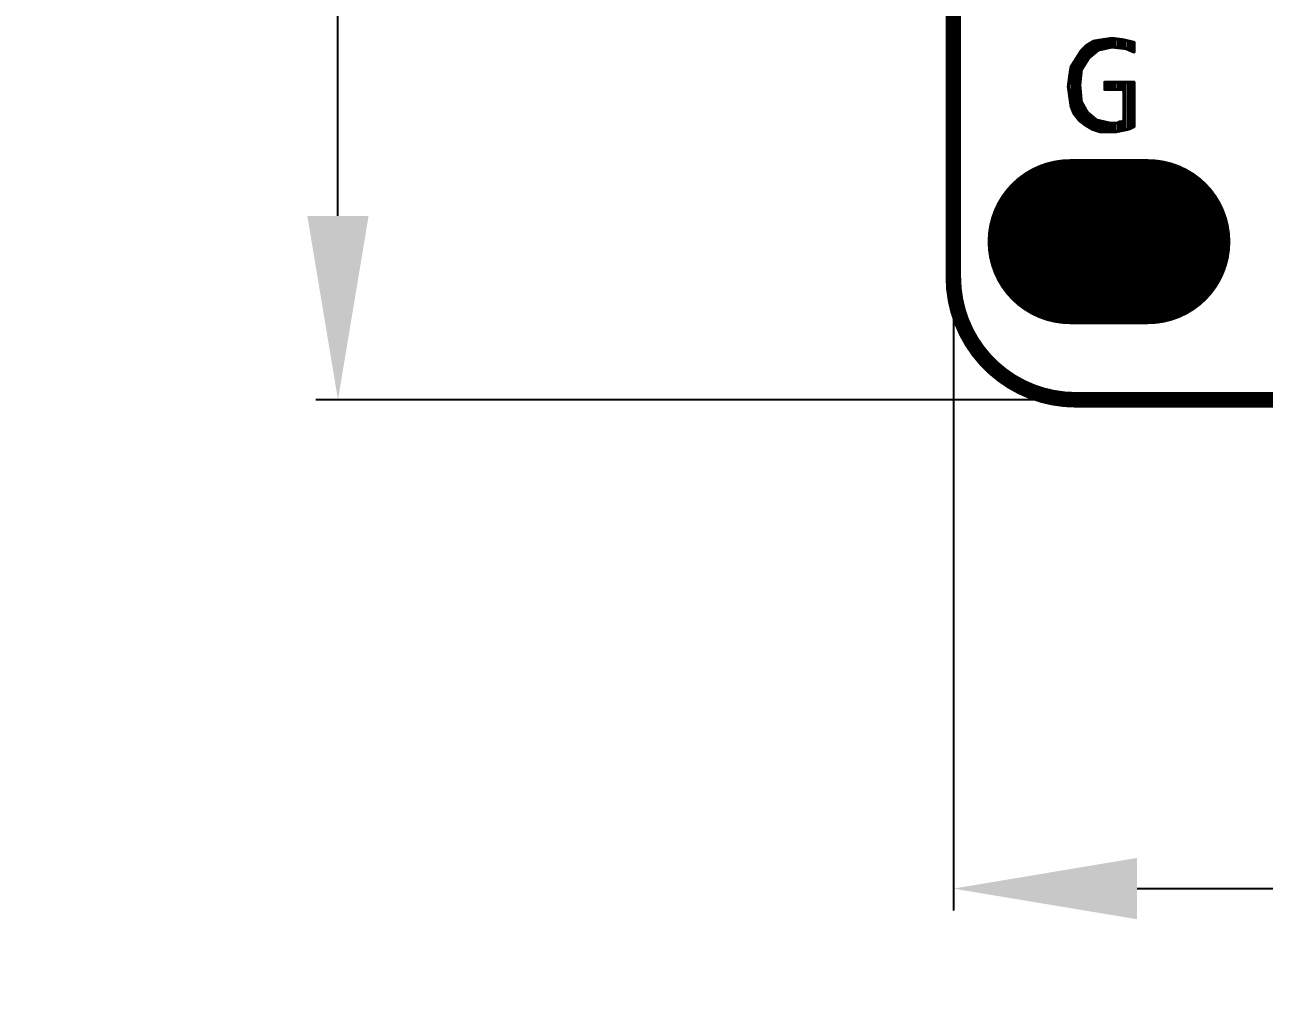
# Model space of a CAD drawing. Extents: x 138.1 to 180, y 20.3 to 82.2.
# Drawn here: x 138.14 to 148.25, y 20.31 to 28.34 of the extents above; entities that cross this region are included whole.
import ezdxf

# ---------------------------------------------------------------- set-up
doc = ezdxf.new("R2010")
doc.units = 0
doc.header["$MEASUREMENT"] = 0
doc.layers.get('0').update_dxf_attribs({"linetype": 'CONTINUOUS'})
doc.layers.get('Defpoints').update_dxf_attribs({"linetype": 'CONTINUOUS'})
doc.layers.add('SILKTOP_PHO', color=251, linetype='CONTINUOUS')
doc.styles.get("Standard").update_dxf_attribs({"font": 'arial.ttf'})
doc.dimstyles.get("Standard").update_dxf_attribs({"dimtxt": 1.5, "dimasz": 1.5, "dimexe": 0.18, "dimexo": 0, "dimgap": 0.5, "dimtad": 0, "dimtih": 1, "dimtoh": 1, "dimzin": 0, "dimdsep": 46, "dimtxsty": 'Standard', "dimcen": 0.09, "dimadec": 0, "dimazin": 0, "dimtfac": 1, "dimtofl": 0, "dimtmove": 2, "dimatfit": 3, "dimfxl": 1, "dimtolj": 1, "dimtzin": 0, "dimarcsym": 0})

# ---------------------------------------------------------------- blocks, each defined once
blk = doc.blocks.new('ROUND_1')
at = {"const_width": 0.0127}
blk.add_lwpolyline([(-0.00635, 0, 1), (0.00635, 0, 1)], format="xyb", close=True, dxfattribs=at)
blk = doc.blocks.new('ROUND_32')
at = {"const_width": 0.0635}
blk.add_lwpolyline([(-0.03175, 0, 1), (0.03175, 0, 1)], format="xyb", close=True, dxfattribs=at)
blk = doc.blocks.new('OBLONG_242')
at = {"const_width": 1.3462}
blk.add_lwpolyline([(0.3175, 0), (-0.3175, 0)], dxfattribs=at)
at = {"const_width": 0.6731}
for points in [[(-0.65405, 0, 1), (0.01905, 0, 1)], [(-0.01905, 0, 1), (0.65405, 0, 1)]]:
    blk.add_lwpolyline(points, format="xyb", close=True, dxfattribs=at)
blk = doc.blocks.new('*D108')
at = {"color": 0, "linetype": 'Continuous', "lineweight": -2}
for p, q in [((146.748, 64.196), (140.514, 64.196)), ((140.694, 62.696), (140.694, 46.006)), ((140.694, 26.783), (140.694, 43.473)), ((146.748, 25.283), (140.514, 25.283))]:
    blk.add_line(p, q, dxfattribs=at)
at = {"color": 0, "linetype": 'Continuous'}
for points in [[(140.444, 62.696), (140.944, 62.696), (140.694, 64.196)], [(140.444, 26.783), (140.944, 26.783), (140.694, 25.283)]]:
    blk.add_solid(points, dxfattribs=at)
at = {"layer": 'Defpoints', "color": 0, "linetype": 'Continuous'}
for p in [(146.748, 64.196), (140.694, 25.283), (146.748, 25.283)]:
    blk.add_point(p, dxfattribs=at)
at = {"color": 0, "linetype": 'Continuous', "insert": (140.694, 44.74), "char_height": 1.5, "attachment_point": 5}
blk.add_mtext('\\A1;38.91', dxfattribs=at)
blk = doc.blocks.new('*D109')
at = {"color": 0, "linetype": 'Continuous', "lineweight": -2}
for p, q in [((145.716, 26.315), (145.716, 21.116)), ((171.116, 26.315), (171.116, 21.116)), ((147.216, 21.296), (155.375, 21.296)), ((169.616, 21.296), (161.457, 21.296))]:
    blk.add_line(p, q, dxfattribs=at)
at = {"color": 0, "linetype": 'Continuous'}
for points in [[(147.216, 21.546), (147.216, 21.046), (145.716, 21.296)], [(169.616, 21.546), (169.616, 21.046), (171.116, 21.296)]]:
    blk.add_solid(points, dxfattribs=at)
at = {"layer": 'Defpoints', "color": 0, "linetype": 'Continuous'}
for p in [(145.716, 26.315), (171.116, 26.315), (171.116, 21.296)]:
    blk.add_point(p, dxfattribs=at)
at = {"color": 0, "linetype": 'Continuous', "insert": (158.416, 21.296), "char_height": 1.5, "attachment_point": 5}
blk.add_mtext('\\A1;25.40', dxfattribs=at)

msp = doc.modelspace()

# ---------------------------------------------------------------- linework, layer by layer
for points, const_width in [([(145.716, 63.196), (145.716, 26.283)], 0.127), ([(146.986, 26.573), (146.987, 26.573)], 0.0254), ([(145.716, 25.283), (145.717, 25.283)], 0.0254), ([(145.716, 25.283), (145.717, 25.283)], 0.0254), ([(146.716, 25.283), (170.116, 25.283)], 0.127)]:
    msp.add_lwpolyline(points, dxfattribs=dict(const_width=const_width))
at = {"const_width": 0.127}
msp.add_lwpolyline([(145.716, 26.283, 0.414214), (146.716, 25.283)], format="xyb", dxfattribs=at)
at = {"layer": 'SILKTOP_PHO'}
for points, const_width in [([(145.716, 63.196), (145.716, 26.283)], 0.127), ([(146.861, 28.208), (146.804, 28.174)], 0.0254), ([(146.859, 28.104), (146.859, 28.207)], 0.0254), ([(146.93, 28.219), (146.861, 28.208)], 0.0254), ([(146.885, 28.125), (146.885, 28.212)], 0.0254), ([(146.91, 28.139), (146.91, 28.216)], 0.0254), ([(147.011, 28.231), (146.93, 28.219)], 0.0254), ([(146.936, 28.144), (146.936, 28.22)], 0.0254), ([(146.961, 28.15), (146.961, 28.224)], 0.0254), ([(146.986, 28.156), (146.986, 28.227)], 0.0254), ([(147.104, 28.219), (147.011, 28.231)], 0.0254), ([(147.012, 28.161), (147.012, 28.231)], 0.0254), ([(147.037, 28.158), (147.037, 28.228)], 0.0254), ([(147.063, 28.155), (147.063, 28.225)], 0.0254), ([(147.088, 28.152), (147.088, 28.221)], 0.0254), ([(147.19, 28.198), (147.104, 28.219)], 0.0254), ([(147.113, 28.15), (147.113, 28.217)], 0.0254), ([(147.139, 28.142), (147.139, 28.211)], 0.0254), ([(146.758, 28.128), (146.677, 28)], 0.0254), ([(146.758, 27.949), (146.758, 28.127)], 0.0254), ([(146.804, 28.174), (146.758, 28.128)], 0.0254), ([(146.783, 28.01), (146.783, 28.153)], 0.0254), ([(146.809, 28.051), (146.809, 28.177)], 0.0254), ([(146.824, 28.074), (146.896, 28.134)], 0.0254), ([(146.834, 28.083), (146.834, 28.192)], 0.0254), ([(146.896, 28.134), (146.901, 28.137)], 0.0254), ([(146.901, 28.137), (147.008, 28.161)], 0.0254), ([(147.008, 28.161), (147.013, 28.161)], 0.0254), ([(147.013, 28.161), (147.12, 28.149)], 0.0254), ([(147.12, 28.149), (147.124, 28.148)], 0.0254), ([(147.124, 28.148), (147.19, 28.12)], 0.0254), ([(147.164, 28.131), (147.164, 28.205)], 0.0254), ([(147.19, 28.12), (147.19, 28.198)], 0.0254), ([(147.19, 28.12), (147.19, 28.198)], 0.0254), ([(146.682, 27.664), (146.682, 28.007)], 0.0254), ([(146.707, 27.609), (146.707, 28.047)], 0.0254), ([(146.732, 27.577), (146.732, 28.087)], 0.0254), ([(146.762, 27.976), (146.821, 28.071)], 0.0254), ([(146.821, 28.071), (146.824, 28.074)], 0.0254), ([(146.666, 27.931), (146.654, 27.838)], 0.0254), ([(146.677, 28), (146.666, 27.931)], 0.0254), ([(146.748, 27.851), (146.76, 27.97)], 0.0254), ([(146.76, 27.97), (146.762, 27.976)], 0.0254), ([(146.654, 27.838), (146.677, 27.674)], 0.0254), ([(146.656, 27.823), (146.656, 27.855)], 0.0254), ([(146.748, 27.85), (146.748, 27.851)], 0.0254), ([(146.748, 27.849), (146.748, 27.85)], 0.0254), ([(146.76, 27.717), (146.748, 27.849)], 0.0254), ([(147.19, 27.873), (146.952, 27.873)], 0.0254), ([(146.952, 27.873), (146.952, 27.815)], 0.0254), ([(146.952, 27.815), (147.095, 27.815)], 0.0254), ([(146.961, 27.815), (146.961, 27.873)], 0.0254), ([(146.986, 27.815), (146.986, 27.873)], 0.0254), ([(147.012, 27.815), (147.012, 27.873)], 0.0254), ([(147.037, 27.815), (147.037, 27.873)], 0.0254), ([(147.063, 27.815), (147.063, 27.873)], 0.0254), ([(147.088, 27.815), (147.088, 27.873)], 0.0254), ([(147.095, 27.815), (147.107, 27.802)], 0.0254), ([(147.113, 27.484), (147.113, 27.873)], 0.0254), ([(147.139, 27.49), (147.139, 27.873)], 0.0254), ([(147.164, 27.499), (147.164, 27.873)], 0.0254), ([(147.19, 27.511), (147.19, 27.873)], 0.0254), ([(147.19, 27.511), (147.19, 27.873)], 0.0254), ([(146.758, 27.551), (146.758, 27.74)], 0.0254), ([(146.762, 27.712), (146.76, 27.717)], 0.0254), ([(146.809, 27.628), (146.762, 27.712)], 0.0254), ([(147.107, 27.802), (147.107, 27.563)], 0.0254), ([(146.677, 27.674), (146.7, 27.618)], 0.0254), ([(146.7, 27.618), (146.746, 27.56)], 0.0254), ([(146.783, 27.532), (146.783, 27.674)], 0.0254), ([(146.809, 27.516), (146.809, 27.63)], 0.0254), ([(146.812, 27.625), (146.809, 27.628)], 0.0254), ([(146.884, 27.565), (146.812, 27.625)], 0.0254), ([(146.834, 27.5), (146.834, 27.607)], 0.0254), ([(146.746, 27.56), (146.791, 27.526)], 0.0254), ([(146.791, 27.526), (146.849, 27.491)], 0.0254), ([(146.859, 27.488), (146.859, 27.586)], 0.0254), ([(146.889, 27.563), (146.884, 27.565)], 0.0254), ([(146.885, 27.479), (146.885, 27.565)], 0.0254), ([(146.996, 27.539), (146.889, 27.563)], 0.0254), ([(146.91, 27.471), (146.91, 27.558)], 0.0254), ([(146.936, 27.468), (146.936, 27.553)], 0.0254), ([(146.961, 27.468), (146.961, 27.547)], 0.0254), ([(146.986, 27.468), (146.986, 27.541)], 0.0254), ([(146.999, 27.539), (146.996, 27.539)], 0.0254), ([(147.047, 27.539), (146.999, 27.539)], 0.0254), ([(147.012, 27.468), (147.012, 27.539)], 0.0254), ([(147.037, 27.469), (147.037, 27.539)], 0.0254), ([(147.053, 27.54), (147.047, 27.539)], 0.0254), ([(147.074, 27.55), (147.053, 27.54)], 0.0254), ([(147.063, 27.474), (147.063, 27.545)], 0.0254), ([(147.095, 27.55), (147.074, 27.55)], 0.0254), ([(147.088, 27.479), (147.088, 27.55)], 0.0254), ([(147.107, 27.563), (147.095, 27.55)], 0.0254), ([(147.15, 27.492), (147.19, 27.511)], 0.0254), ([(146.849, 27.491), (146.918, 27.468)], 0.0254), ([(146.918, 27.468), (147.034, 27.468)], 0.0254), ([(147.034, 27.468), (147.15, 27.492)], 0.0254), ([(146.986, 26.573), (146.987, 26.573)], 0.0254), ([(145.716, 25.283), (145.717, 25.283)], 0.0254), ([(145.716, 25.283), (145.717, 25.283)], 0.0254), ([(146.716, 25.283), (170.116, 25.283)], 0.127)]:
    msp.add_lwpolyline(points, dxfattribs=dict(at, const_width=const_width))
at = {"layer": 'SILKTOP_PHO', "const_width": 0.127}
msp.add_lwpolyline([(145.716, 26.283, 0.414214), (146.716, 25.283)], format="xyb", dxfattribs=at)

# ---------------------------------------------------------------- block references
for name, p in [('OBLONG_242', (146.986, 26.573)), ('ROUND_1', (146.986, 26.573)), ('ROUND_1', (146.987, 26.573)), ('ROUND_32', (145.716, 26.283)), ('ROUND_32', (145.716, 26.283)), ('ROUND_1', (145.716, 25.283)), ('ROUND_1', (145.717, 25.283)), ('ROUND_1', (145.716, 25.283)), ('ROUND_1', (145.717, 25.283)), ('ROUND_32', (146.716, 25.283)), ('ROUND_32', (146.716, 25.283))]:
    msp.add_blockref(name, p)
at = {"layer": 'SILKTOP_PHO'}
for name, p in [('ROUND_1', (146.859, 28.207)), ('ROUND_1', (146.861, 28.208)), ('ROUND_1', (146.885, 28.212)), ('ROUND_1', (146.91, 28.216)), ('ROUND_1', (146.93, 28.219)), ('ROUND_1', (146.936, 28.22)), ('ROUND_1', (146.961, 28.224)), ('ROUND_1', (146.986, 28.227)), ('ROUND_1', (147.011, 28.231)), ('ROUND_1', (147.012, 28.231)), ('ROUND_1', (147.037, 28.228)), ('ROUND_1', (147.063, 28.225)), ('ROUND_1', (147.088, 28.221)), ('ROUND_1', (147.104, 28.219)), ('ROUND_1', (147.113, 28.217)), ('ROUND_1', (147.139, 28.211)), ('ROUND_1', (146.758, 28.127)), ('ROUND_1', (146.758, 28.128)), ('ROUND_1', (146.783, 28.153)), ('ROUND_1', (146.804, 28.174)), ('ROUND_1', (146.809, 28.177)), ('ROUND_1', (146.834, 28.192)), ('ROUND_1', (146.885, 28.125)), ('ROUND_1', (146.896, 28.134)), ('ROUND_1', (146.901, 28.137)), ('ROUND_1', (146.91, 28.139)), ('ROUND_1', (146.936, 28.144)), ('ROUND_1', (146.961, 28.15)), ('ROUND_1', (146.986, 28.156)), ('ROUND_1', (147.008, 28.161)), ('ROUND_1', (147.012, 28.161)), ('ROUND_1', (147.013, 28.161)), ('ROUND_1', (147.037, 28.158)), ('ROUND_1', (147.063, 28.155)), ('ROUND_1', (147.088, 28.152)), ('ROUND_1', (147.113, 28.15)), ('ROUND_1', (147.12, 28.149)), ('ROUND_1', (147.124, 28.148)), ('ROUND_1', (147.139, 28.142)), ('ROUND_1', (147.164, 28.205)), ('ROUND_1', (147.164, 28.131)), ('ROUND_1', (147.19, 28.198)), ('ROUND_1', (147.19, 28.198)), ('ROUND_1', (147.19, 28.198)), ('ROUND_1', (147.19, 28.12)), ('ROUND_1', (147.19, 28.12)), ('ROUND_1', (146.682, 28.007)), ('ROUND_1', (146.707, 28.047)), ('ROUND_1', (146.732, 28.087)), ('ROUND_1', (146.783, 28.01)), ('ROUND_1', (146.809, 28.051)), ('ROUND_1', (146.821, 28.071)), ('ROUND_1', (146.824, 28.074)), ('ROUND_1', (146.834, 28.083)), ('ROUND_1', (146.859, 28.104)), ('ROUND_1', (146.666, 27.931)), ('ROUND_1', (146.677, 28)), ('ROUND_1', (146.758, 27.949)), ('ROUND_1', (146.76, 27.97)), ('ROUND_1', (146.762, 27.976)), ('ROUND_1', (146.654, 27.838)), ('ROUND_1', (146.656, 27.855)), ('ROUND_1', (146.656, 27.823)), ('ROUND_1', (146.748, 27.851)), ('ROUND_1', (146.748, 27.85)), ('ROUND_1', (146.748, 27.849)), ('ROUND_1', (146.952, 27.873)), ('ROUND_1', (146.952, 27.815)), ('ROUND_1', (146.961, 27.873)), ('ROUND_1', (146.961, 27.815)), ('ROUND_1', (146.986, 27.873)), ('ROUND_1', (146.986, 27.815)), ('ROUND_1', (147.012, 27.873)), ('ROUND_1', (147.012, 27.815)), ('ROUND_1', (147.037, 27.873)), ('ROUND_1', (147.037, 27.815)), ('ROUND_1', (147.063, 27.873)), ('ROUND_1', (147.063, 27.815)), ('ROUND_1', (147.088, 27.873)), ('ROUND_1', (147.088, 27.815)), ('ROUND_1', (147.095, 27.815)), ('ROUND_1', (147.113, 27.873)), ('ROUND_1', (147.139, 27.873)), ('ROUND_1', (147.164, 27.873)), ('ROUND_1', (147.19, 27.873)), ('ROUND_1', (147.19, 27.873)), ('ROUND_1', (146.758, 27.74)), ('ROUND_1', (146.76, 27.717)), ('ROUND_1', (146.762, 27.712)), ('ROUND_1', (147.107, 27.802)), ('ROUND_1', (146.677, 27.674)), ('ROUND_1', (146.682, 27.664)), ('ROUND_1', (146.7, 27.618)), ('ROUND_1', (146.707, 27.609)), ('ROUND_1', (146.783, 27.674)), ('ROUND_1', (146.809, 27.63)), ('ROUND_1', (146.809, 27.628)), ('ROUND_1', (146.812, 27.625)), ('ROUND_1', (146.834, 27.607)), ('ROUND_1', (146.732, 27.577)), ('ROUND_1', (146.746, 27.56)), ('ROUND_1', (146.758, 27.551)), ('ROUND_1', (146.783, 27.532)), ('ROUND_1', (146.791, 27.526)), ('ROUND_1', (146.809, 27.516)), ('ROUND_1', (146.834, 27.5)), ('ROUND_1', (146.859, 27.586)), ('ROUND_1', (146.884, 27.565)), ('ROUND_1', (146.885, 27.565)), ('ROUND_1', (146.889, 27.563)), ('ROUND_1', (146.91, 27.558)), ('ROUND_1', (146.936, 27.553)), ('ROUND_1', (146.961, 27.547)), ('ROUND_1', (146.986, 27.541)), ('ROUND_1', (146.996, 27.539)), ('ROUND_1', (146.999, 27.539)), ('ROUND_1', (147.012, 27.539)), ('ROUND_1', (147.037, 27.539)), ('ROUND_1', (147.047, 27.539)), ('ROUND_1', (147.053, 27.54)), ('ROUND_1', (147.063, 27.545)), ('ROUND_1', (147.074, 27.55)), ('ROUND_1', (147.088, 27.55)), ('ROUND_1', (147.095, 27.55)), ('ROUND_1', (147.107, 27.563)), ('ROUND_1', (147.19, 27.511)), ('ROUND_1', (147.19, 27.511)), ('ROUND_1', (146.849, 27.491)), ('ROUND_1', (146.859, 27.488)), ('ROUND_1', (146.885, 27.479)), ('ROUND_1', (146.91, 27.471)), ('ROUND_1', (146.918, 27.468)), ('ROUND_1', (146.936, 27.468)), ('ROUND_1', (146.961, 27.468)), ('ROUND_1', (146.986, 27.468)), ('ROUND_1', (147.012, 27.468)), ('ROUND_1', (147.034, 27.468)), ('ROUND_1', (147.037, 27.469)), ('ROUND_1', (147.063, 27.474)), ('ROUND_1', (147.088, 27.479)), ('ROUND_1', (147.113, 27.484)), ('ROUND_1', (147.139, 27.49)), ('ROUND_1', (147.15, 27.492)), ('ROUND_1', (147.164, 27.499)), ('ROUND_1', (146.986, 26.573)), ('ROUND_1', (146.987, 26.573)), ('ROUND_32', (145.716, 26.283)), ('ROUND_32', (145.716, 26.283)), ('ROUND_1', (145.716, 25.283)), ('ROUND_1', (145.717, 25.283)), ('ROUND_1', (145.716, 25.283)), ('ROUND_1', (145.717, 25.283)), ('ROUND_32', (146.716, 25.283)), ('ROUND_32', (146.716, 25.283))]:
    msp.add_blockref(name, p, dxfattribs=at)

# ---------------------------------------------------------------- dimensions: what is measured, and where the dimension line sits
at = {"linetype": 'Continuous'}
dim = msp.add_linear_dim(base=(140.694, 25.283), p1=(146.748, 64.196), p2=(146.748, 25.283), angle=90, dimstyle='Standard', dxfattribs=at)
dim.commit()
dim.dimension.update_dxf_attribs({"geometry": '*D108', "text_midpoint": (140.694, 44.74)})
dim = msp.add_linear_dim(base=(171.116, 21.296), p1=(145.716, 26.315), p2=(171.116, 26.315), dimstyle='Standard', dxfattribs=at)
dim.commit()
dim.dimension.update_dxf_attribs({"geometry": '*D109', "text_midpoint": (158.416, 21.296)})

doc.saveas('drawing.dxf')
